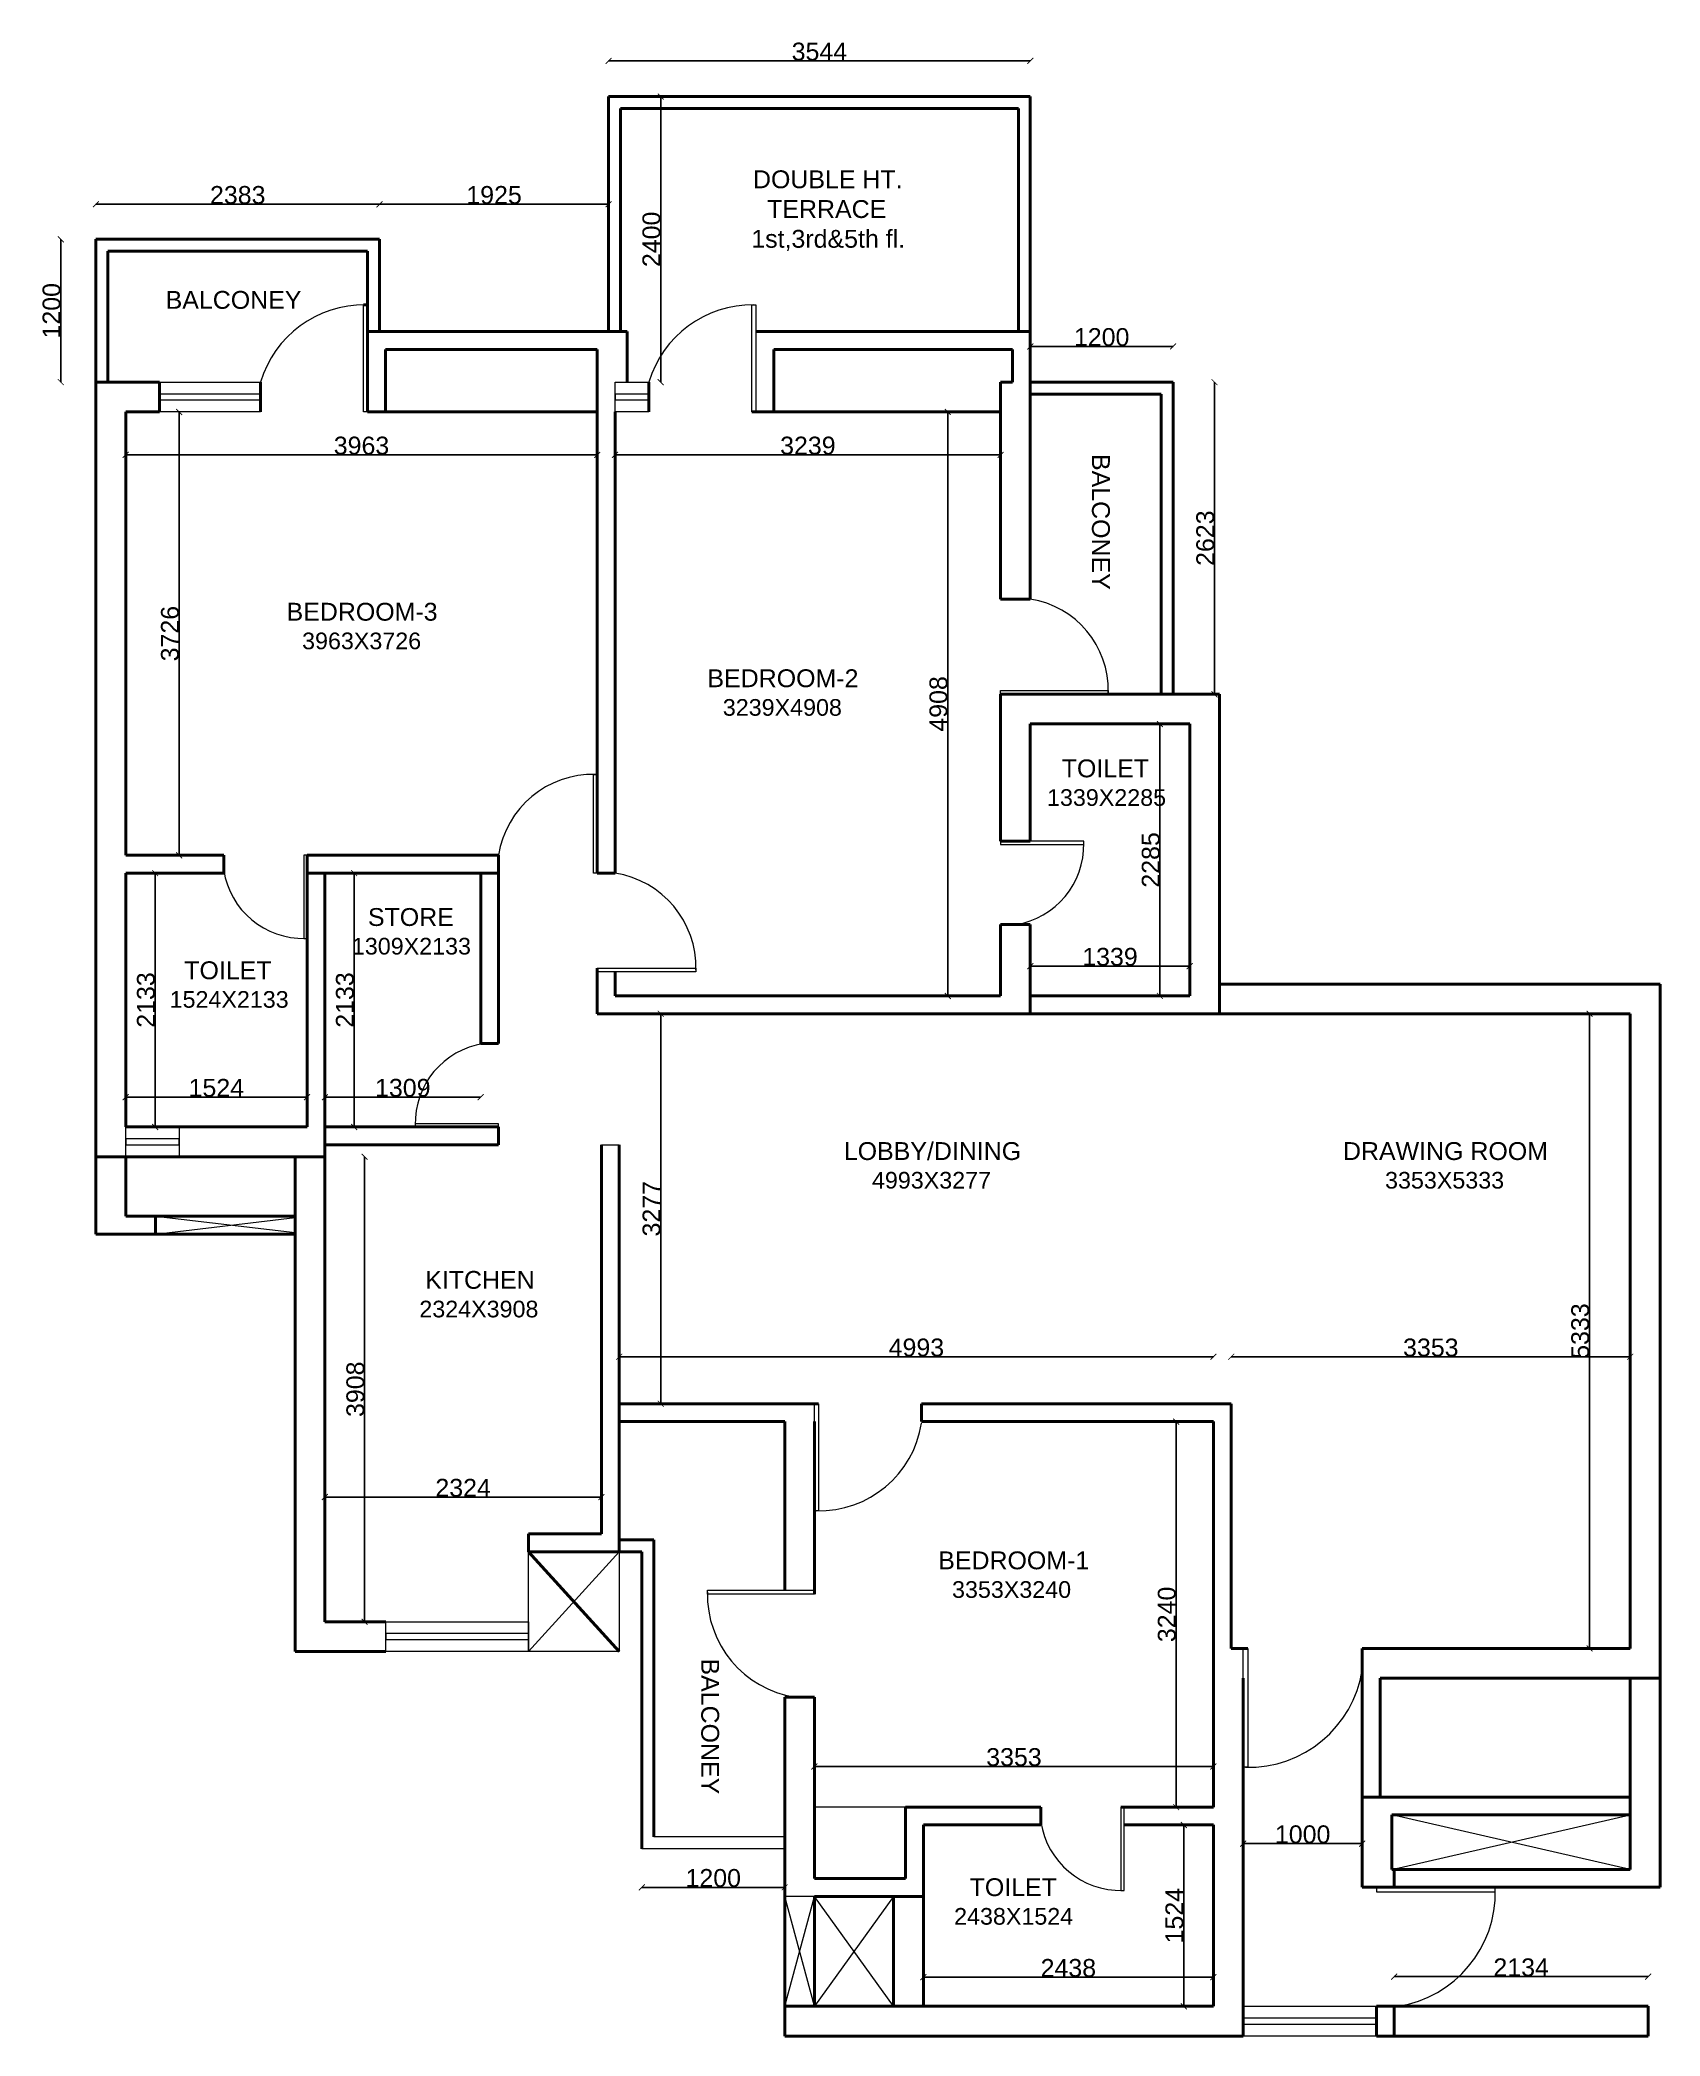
# Model space of a CAD drawing. Header units: millimetres. Extents: x 29716 to 43330, y 30016 to 46791.
import ezdxf

# ---------------------------------------------------------------- set-up
doc = ezdxf.new("R2010")
doc.units = ezdxf.units.MM
for name, color, linetype, lineweight in [('cxross', 7, 'Continuous', 15), ('dimension', 7, 'Continuous', 20), ('door', 4, 'Continuous', 20), ('text', 7, 'Continuous', 20), ('wall', 7, 'Continuous', 40), ('window', 5, 'Continuous', 20)]:
    doc.layers.add(name, color=color, linetype=linetype, lineweight=lineweight)
doc.styles.get("Standard").update_dxf_attribs({"font": 'arial.ttf'})
doc.dimstyles.new('Arch-Millimetre', dxfattribs={"dimtxt": 150, "dimasz": 50, "dimexe": 1.25, "dimexo": 0.625, "dimtad": 1, "dimdec": 0, "dimtxsty": 'Standard', "dimblk": 'ARCHTICK', "dimcen": 2.5, "dimse1": 1, "dimse2": 1, "dimclrd": 256, "dimadec": 0, "dimazin": 0, "dimtfac": 1, "dimtdec": 0, "dimtmove": 0, "dimatfit": 3, "dimfxl": 1, "dimarcsym": 0})

# ---------------------------------------------------------------- blocks, each defined once
blk = doc.blocks.new('_ArchTick')
at = {"color": 0, "linetype": 'ByBlock', "const_width": 0.15}
blk.add_lwpolyline([(-0.5, -0.5), (0.5, 0.5)], dxfattribs=at)
blk = doc.blocks.new('*D7')
at = {"layer": 'Defpoints', "color": 0, "transparency": 16777216}
for p in [(29891, 45115), (30186, 45115), (30186, 43915)]:
    blk.add_point(p, dxfattribs=at)
at = {"layer": 'dimension', "lineweight": -2, "transparency": 16777216}
blk.add_line((29891, 43915), (29891, 45115), dxfattribs=at)
at = {"layer": 'dimension', "lineweight": -2, "transparency": 16777216, "xscale": 50, "yscale": 50, "zscale": 50}
for p, rotation in [((29891, 45115), 90), ((29891, 43915), 270)]:
    blk.add_blockref('_ArchTick', p, dxfattribs=dict(at, rotation=rotation))
at = {"layer": 'dimension', "color": 0, "transparency": 16777216, "insert": (29814, 44515), "char_height": 150, "attachment_point": 5, "rotation": 90}
blk.add_mtext('1200', dxfattribs=at)
blk = doc.blocks.new('*D8')
at = {"layer": 'Defpoints', "color": 0, "transparency": 16777216}
for p in [(32569, 45410), (30186, 45115), (32569, 45115)]:
    blk.add_point(p, dxfattribs=at)
at = {"layer": 'dimension', "lineweight": -2, "transparency": 16777216}
blk.add_line((30186, 45410), (32569, 45410), dxfattribs=at)
at = {"layer": 'dimension', "lineweight": -2, "transparency": 16777216, "xscale": 50, "yscale": 50, "zscale": 50, "rotation": 180}
blk.add_blockref('_ArchTick', (30186, 45410), dxfattribs=at)
at = {"layer": 'dimension', "lineweight": -2, "transparency": 16777216, "xscale": 50, "yscale": 50, "zscale": 50}
blk.add_blockref('_ArchTick', (32569, 45410), dxfattribs=at)
at = {"layer": 'dimension', "color": 0, "transparency": 16777216, "insert": (31378, 45487), "char_height": 150, "attachment_point": 5}
blk.add_mtext('2383', dxfattribs=at)
blk = doc.blocks.new('*D9')
at = {"layer": 'Defpoints', "color": 0, "transparency": 16777216}
for p in [(34494, 45410), (32569, 45115), (34494, 45115)]:
    blk.add_point(p, dxfattribs=at)
at = {"layer": 'dimension', "lineweight": -2, "transparency": 16777216}
blk.add_line((32569, 45410), (34494, 45410), dxfattribs=at)
at = {"layer": 'dimension', "lineweight": -2, "transparency": 16777216, "xscale": 50, "yscale": 50, "zscale": 50, "rotation": 180}
blk.add_blockref('_ArchTick', (32569, 45410), dxfattribs=at)
at = {"layer": 'dimension', "lineweight": -2, "transparency": 16777216, "xscale": 50, "yscale": 50, "zscale": 50}
blk.add_blockref('_ArchTick', (34494, 45410), dxfattribs=at)
at = {"layer": 'dimension', "color": 0, "transparency": 16777216, "insert": (33532, 45487), "char_height": 150, "attachment_point": 5}
blk.add_mtext('1925', dxfattribs=at)
blk = doc.blocks.new('*D10')
at = {"layer": 'Defpoints', "color": 0, "transparency": 16777216}
for p in [(34494, 46615), (34494, 46315), (38038, 46315)]:
    blk.add_point(p, dxfattribs=at)
at = {"layer": 'dimension', "lineweight": -2, "transparency": 16777216}
blk.add_line((38038, 46615), (34494, 46615), dxfattribs=at)
at = {"layer": 'dimension', "lineweight": -2, "transparency": 16777216, "xscale": 50, "yscale": 50, "zscale": 50, "rotation": 180}
blk.add_blockref('_ArchTick', (34494, 46615), dxfattribs=at)
at = {"layer": 'dimension', "lineweight": -2, "transparency": 16777216, "xscale": 50, "yscale": 50, "zscale": 50}
blk.add_blockref('_ArchTick', (38038, 46615), dxfattribs=at)
at = {"layer": 'dimension', "color": 0, "transparency": 16777216, "insert": (36266, 46692), "char_height": 150, "attachment_point": 5}
blk.add_mtext('3544', dxfattribs=at)
blk = doc.blocks.new('*D14')
at = {"layer": 'Defpoints', "color": 0, "transparency": 16777216}
for p in [(38038, 44215), (38038, 43915), (39238, 43915)]:
    blk.add_point(p, dxfattribs=at)
at = {"layer": 'dimension', "lineweight": -2, "transparency": 16777216}
blk.add_line((39238, 44215), (38038, 44215), dxfattribs=at)
at = {"layer": 'dimension', "lineweight": -2, "transparency": 16777216, "xscale": 50, "yscale": 50, "zscale": 50, "rotation": 180}
blk.add_blockref('_ArchTick', (38038, 44215), dxfattribs=at)
at = {"layer": 'dimension', "lineweight": -2, "transparency": 16777216, "xscale": 50, "yscale": 50, "zscale": 50}
blk.add_blockref('_ArchTick', (39238, 44215), dxfattribs=at)
at = {"layer": 'dimension', "color": 0, "transparency": 16777216, "insert": (38638, 44293), "char_height": 150, "attachment_point": 5}
blk.add_mtext('1200', dxfattribs=at)
blk = doc.blocks.new('*D17')
at = {"layer": 'Defpoints', "color": 0, "transparency": 16777216}
for p in [(30436, 43665), (34399, 43665), (34399, 43304)]:
    blk.add_point(p, dxfattribs=at)
at = {"layer": 'dimension', "lineweight": -2, "transparency": 16777216}
blk.add_line((30436, 43304), (34399, 43304), dxfattribs=at)
at = {"layer": 'dimension', "lineweight": -2, "transparency": 16777216, "xscale": 50, "yscale": 50, "zscale": 50, "rotation": 180}
blk.add_blockref('_ArchTick', (30436, 43304), dxfattribs=at)
at = {"layer": 'dimension', "lineweight": -2, "transparency": 16777216, "xscale": 50, "yscale": 50, "zscale": 50}
blk.add_blockref('_ArchTick', (34399, 43304), dxfattribs=at)
at = {"layer": 'dimension', "color": 0, "transparency": 16777216, "insert": (32418, 43381), "char_height": 150, "attachment_point": 5}
blk.add_mtext('3963', dxfattribs=at)
blk = doc.blocks.new('*D18')
at = {"layer": 'Defpoints', "color": 0, "transparency": 16777216}
for p in [(30436, 43665), (30436, 39939), (30886, 39939)]:
    blk.add_point(p, dxfattribs=at)
at = {"layer": 'dimension', "lineweight": -2, "transparency": 16777216}
blk.add_line((30886, 43665), (30886, 39939), dxfattribs=at)
at = {"layer": 'dimension', "lineweight": -2, "transparency": 16777216, "xscale": 50, "yscale": 50, "zscale": 50}
for p, rotation in [((30886, 43665), 90), ((30886, 39939), 270)]:
    blk.add_blockref('_ArchTick', p, dxfattribs=dict(at, rotation=rotation))
at = {"layer": 'dimension', "color": 0, "transparency": 16777216, "insert": (30809, 41802), "char_height": 150, "attachment_point": 5, "rotation": 90}
blk.add_mtext('3726', dxfattribs=at)
blk = doc.blocks.new('*D19')
at = {"layer": 'Defpoints', "color": 0, "transparency": 16777216}
for p in [(37788, 43304), (34549, 43130), (37788, 43130)]:
    blk.add_point(p, dxfattribs=at)
at = {"layer": 'dimension', "lineweight": -2, "transparency": 16777216}
blk.add_line((34549, 43304), (37788, 43304), dxfattribs=at)
at = {"layer": 'dimension', "lineweight": -2, "transparency": 16777216, "xscale": 50, "yscale": 50, "zscale": 50, "rotation": 180}
blk.add_blockref('_ArchTick', (34549, 43304), dxfattribs=at)
at = {"layer": 'dimension', "lineweight": -2, "transparency": 16777216, "xscale": 50, "yscale": 50, "zscale": 50}
blk.add_blockref('_ArchTick', (37788, 43304), dxfattribs=at)
at = {"layer": 'dimension', "color": 0, "transparency": 16777216, "insert": (36169, 43381), "char_height": 150, "attachment_point": 5}
blk.add_mtext('3239', dxfattribs=at)
blk = doc.blocks.new('*D20')
at = {"layer": 'Defpoints', "color": 0, "transparency": 16777216}
for p in [(37788, 43665), (37345, 38757), (37788, 38757)]:
    blk.add_point(p, dxfattribs=at)
at = {"layer": 'dimension', "lineweight": -2, "transparency": 16777216}
blk.add_line((37345, 43665), (37345, 38757), dxfattribs=at)
at = {"layer": 'dimension', "lineweight": -2, "transparency": 16777216, "xscale": 50, "yscale": 50, "zscale": 50}
for p, rotation in [((37345, 43665), 90), ((37345, 38757), 270)]:
    blk.add_blockref('_ArchTick', p, dxfattribs=dict(at, rotation=rotation))
at = {"layer": 'dimension', "color": 0, "transparency": 16777216, "insert": (37267, 41211), "char_height": 150, "attachment_point": 5, "rotation": 90}
blk.add_mtext('4908', dxfattribs=at)
blk = doc.blocks.new('*D21')
at = {"layer": 'Defpoints', "color": 0, "transparency": 16777216}
for p in [(39238, 43915), (39586, 43915), (39238, 41292)]:
    blk.add_point(p, dxfattribs=at)
at = {"layer": 'dimension', "lineweight": -2, "transparency": 16777216}
blk.add_line((39586, 41292), (39586, 43915), dxfattribs=at)
at = {"layer": 'dimension', "lineweight": -2, "transparency": 16777216, "xscale": 50, "yscale": 50, "zscale": 50}
for p, rotation in [((39586, 43915), 90), ((39586, 41292), 270)]:
    blk.add_blockref('_ArchTick', p, dxfattribs=dict(at, rotation=rotation))
at = {"layer": 'dimension', "color": 0, "transparency": 16777216, "insert": (39509, 42604), "char_height": 150, "attachment_point": 5, "rotation": 90}
blk.add_mtext('2623', dxfattribs=at)
blk = doc.blocks.new('*D24')
at = {"layer": 'Defpoints', "color": 0, "transparency": 16777216}
for p in [(39377, 39007), (38038, 38757), (39377, 38757)]:
    blk.add_point(p, dxfattribs=at)
at = {"layer": 'dimension', "lineweight": -2, "transparency": 16777216}
blk.add_line((38038, 39007), (39377, 39007), dxfattribs=at)
at = {"layer": 'dimension', "lineweight": -2, "transparency": 16777216, "xscale": 50, "yscale": 50, "zscale": 50, "rotation": 180}
blk.add_blockref('_ArchTick', (38038, 39007), dxfattribs=at)
at = {"layer": 'dimension', "lineweight": -2, "transparency": 16777216, "xscale": 50, "yscale": 50, "zscale": 50}
blk.add_blockref('_ArchTick', (39377, 39007), dxfattribs=at)
at = {"layer": 'dimension', "color": 0, "transparency": 16777216, "insert": (38708, 39085), "char_height": 150, "attachment_point": 5}
blk.add_mtext('1339', dxfattribs=at)
blk = doc.blocks.new('*D25')
at = {"layer": 'Defpoints', "color": 0, "transparency": 16777216}
for p in [(39128, 41042), (39377, 41042), (39377, 38757)]:
    blk.add_point(p, dxfattribs=at)
at = {"layer": 'dimension', "lineweight": -2, "transparency": 16777216}
blk.add_line((39128, 38757), (39128, 41042), dxfattribs=at)
at = {"layer": 'dimension', "lineweight": -2, "transparency": 16777216, "xscale": 50, "yscale": 50, "zscale": 50}
for p, rotation in [((39128, 41042), 90), ((39128, 38757), 270)]:
    blk.add_blockref('_ArchTick', p, dxfattribs=dict(at, rotation=rotation))
at = {"layer": 'dimension', "color": 0, "transparency": 16777216, "insert": (39051, 39900), "char_height": 150, "attachment_point": 5, "rotation": 90}
blk.add_mtext('2285', dxfattribs=at)
blk = doc.blocks.new('*D26')
at = {"layer": 'Defpoints', "color": 0, "transparency": 16777216}
for p in [(31960, 37906), (30436, 37656), (31960, 37656)]:
    blk.add_point(p, dxfattribs=at)
at = {"layer": 'dimension', "lineweight": -2, "transparency": 16777216}
blk.add_line((30436, 37906), (31960, 37906), dxfattribs=at)
at = {"layer": 'dimension', "lineweight": -2, "transparency": 16777216, "xscale": 50, "yscale": 50, "zscale": 50, "rotation": 180}
blk.add_blockref('_ArchTick', (30436, 37906), dxfattribs=at)
at = {"layer": 'dimension', "lineweight": -2, "transparency": 16777216, "xscale": 50, "yscale": 50, "zscale": 50}
blk.add_blockref('_ArchTick', (31960, 37906), dxfattribs=at)
at = {"layer": 'dimension', "color": 0, "transparency": 16777216, "insert": (31198, 37984), "char_height": 150, "attachment_point": 5}
blk.add_mtext('1524', dxfattribs=at)
blk = doc.blocks.new('*D27')
at = {"layer": 'Defpoints', "color": 0, "transparency": 16777216}
for p in [(30436, 39789), (30684, 39789), (30436, 37656)]:
    blk.add_point(p, dxfattribs=at)
at = {"layer": 'dimension', "lineweight": -2, "transparency": 16777216}
blk.add_line((30684, 37656), (30684, 39789), dxfattribs=at)
at = {"layer": 'dimension', "lineweight": -2, "transparency": 16777216, "xscale": 50, "yscale": 50, "zscale": 50}
for p, rotation in [((30684, 39789), 90), ((30684, 37656), 270)]:
    blk.add_blockref('_ArchTick', p, dxfattribs=dict(at, rotation=rotation))
at = {"layer": 'dimension', "color": 0, "transparency": 16777216, "insert": (30607, 38723), "char_height": 150, "attachment_point": 5, "rotation": 90}
blk.add_mtext('2133', dxfattribs=at)
blk = doc.blocks.new('*D28')
at = {"layer": 'Defpoints', "color": 0, "transparency": 16777216}
for p in [(32110, 38356), (33419, 38356), (32110, 37906)]:
    blk.add_point(p, dxfattribs=at)
at = {"layer": 'dimension', "lineweight": -2, "transparency": 16777216}
blk.add_line((33419, 37906), (32110, 37906), dxfattribs=at)
at = {"layer": 'dimension', "lineweight": -2, "transparency": 16777216, "xscale": 50, "yscale": 50, "zscale": 50, "rotation": 180}
blk.add_blockref('_ArchTick', (32110, 37906), dxfattribs=at)
at = {"layer": 'dimension', "lineweight": -2, "transparency": 16777216, "xscale": 50, "yscale": 50, "zscale": 50}
blk.add_blockref('_ArchTick', (33419, 37906), dxfattribs=at)
at = {"layer": 'dimension', "color": 0, "transparency": 16777216, "insert": (32765, 37984), "char_height": 150, "attachment_point": 5}
blk.add_mtext('1309', dxfattribs=at)
blk = doc.blocks.new('*D29')
at = {"layer": 'Defpoints', "color": 0, "transparency": 16777216}
for p in [(32110, 39789), (32356, 39789), (32110, 37656)]:
    blk.add_point(p, dxfattribs=at)
at = {"layer": 'dimension', "lineweight": -2, "transparency": 16777216}
blk.add_line((32356, 37656), (32356, 39789), dxfattribs=at)
at = {"layer": 'dimension', "lineweight": -2, "transparency": 16777216, "xscale": 50, "yscale": 50, "zscale": 50}
for p, rotation in [((32356, 39789), 90), ((32356, 37656), 270)]:
    blk.add_blockref('_ArchTick', p, dxfattribs=dict(at, rotation=rotation))
at = {"layer": 'dimension', "color": 0, "transparency": 16777216, "insert": (32279, 38723), "char_height": 150, "attachment_point": 5, "rotation": 90}
blk.add_mtext('2133', dxfattribs=at)
blk = doc.blocks.new('*D32')
at = {"layer": 'Defpoints', "color": 0, "transparency": 16777216}
for p in [(34584, 38607), (34933, 38607), (34584, 35330)]:
    blk.add_point(p, dxfattribs=at)
at = {"layer": 'dimension', "lineweight": -2, "transparency": 16777216}
blk.add_line((34933, 35330), (34933, 38607), dxfattribs=at)
at = {"layer": 'dimension', "lineweight": -2, "transparency": 16777216, "xscale": 50, "yscale": 50, "zscale": 50}
for p, rotation in [((34933, 38607), 90), ((34933, 35330), 270)]:
    blk.add_blockref('_ArchTick', p, dxfattribs=dict(at, rotation=rotation))
at = {"layer": 'dimension', "color": 0, "transparency": 16777216, "insert": (34856, 36969), "char_height": 150, "attachment_point": 5, "rotation": 90}
blk.add_mtext('3277', dxfattribs=at)
blk = doc.blocks.new('*D38')
at = {"layer": 'Defpoints', "color": 0, "transparency": 16777216}
for p in [(34584, 35725), (34584, 35180), (39577, 35180)]:
    blk.add_point(p, dxfattribs=at)
at = {"layer": 'dimension', "lineweight": -2, "transparency": 16777216}
blk.add_line((39577, 35725), (34584, 35725), dxfattribs=at)
at = {"layer": 'dimension', "lineweight": -2, "transparency": 16777216, "xscale": 50, "yscale": 50, "zscale": 50, "rotation": 180}
blk.add_blockref('_ArchTick', (34584, 35725), dxfattribs=at)
at = {"layer": 'dimension', "lineweight": -2, "transparency": 16777216, "xscale": 50, "yscale": 50, "zscale": 50}
blk.add_blockref('_ArchTick', (39577, 35725), dxfattribs=at)
at = {"layer": 'dimension', "color": 0, "transparency": 16777216, "insert": (37081, 35802), "char_height": 150, "attachment_point": 5}
blk.add_mtext('4993', dxfattribs=at)
blk = doc.blocks.new('*D39')
at = {"layer": 'Defpoints', "color": 0, "transparency": 16777216}
for p in [(43080, 35725), (39727, 35330), (43080, 35330)]:
    blk.add_point(p, dxfattribs=at)
at = {"layer": 'dimension', "lineweight": -2, "transparency": 16777216}
blk.add_line((39727, 35725), (43080, 35725), dxfattribs=at)
at = {"layer": 'dimension', "lineweight": -2, "transparency": 16777216, "xscale": 50, "yscale": 50, "zscale": 50, "rotation": 180}
blk.add_blockref('_ArchTick', (39727, 35725), dxfattribs=at)
at = {"layer": 'dimension', "lineweight": -2, "transparency": 16777216, "xscale": 50, "yscale": 50, "zscale": 50}
blk.add_blockref('_ArchTick', (43080, 35725), dxfattribs=at)
at = {"layer": 'dimension', "color": 0, "transparency": 16777216, "insert": (41404, 35802), "char_height": 150, "attachment_point": 5}
blk.add_mtext('3353', dxfattribs=at)
blk = doc.blocks.new('*D40')
at = {"layer": 'Defpoints', "color": 0, "transparency": 16777216}
for p in [(42738, 38607), (43080, 38607), (43080, 33274)]:
    blk.add_point(p, dxfattribs=at)
at = {"layer": 'dimension', "lineweight": -2, "transparency": 16777216}
blk.add_line((42738, 33274), (42738, 38607), dxfattribs=at)
at = {"layer": 'dimension', "lineweight": -2, "transparency": 16777216, "xscale": 50, "yscale": 50, "zscale": 50}
for p, rotation in [((42738, 38607), 90), ((42738, 33274), 270)]:
    blk.add_blockref('_ArchTick', p, dxfattribs=dict(at, rotation=rotation))
at = {"layer": 'dimension', "color": 0, "transparency": 16777216, "insert": (42660, 35941), "char_height": 150, "attachment_point": 5, "rotation": 90}
blk.add_mtext('5333', dxfattribs=at)
blk = doc.blocks.new('*D41')
at = {"layer": 'Defpoints', "color": 0, "transparency": 16777216}
for p in [(39577, 35180), (39264, 31940), (39577, 31940)]:
    blk.add_point(p, dxfattribs=at)
at = {"layer": 'dimension', "lineweight": -2, "transparency": 16777216}
blk.add_line((39264, 35180), (39264, 31940), dxfattribs=at)
at = {"layer": 'dimension', "lineweight": -2, "transparency": 16777216, "xscale": 50, "yscale": 50, "zscale": 50}
for p, rotation in [((39264, 35180), 90), ((39264, 31940), 270)]:
    blk.add_blockref('_ArchTick', p, dxfattribs=dict(at, rotation=rotation))
at = {"layer": 'dimension', "color": 0, "transparency": 16777216, "insert": (39186, 33560), "char_height": 150, "attachment_point": 5, "rotation": 90}
blk.add_mtext('3240', dxfattribs=at)
blk = doc.blocks.new('*D42')
at = {"layer": 'Defpoints', "color": 0, "transparency": 16777216}
for p in [(39577, 32282), (36224, 31940), (39577, 31940)]:
    blk.add_point(p, dxfattribs=at)
at = {"layer": 'dimension', "lineweight": -2, "transparency": 16777216}
blk.add_line((36224, 32282), (39577, 32282), dxfattribs=at)
at = {"layer": 'dimension', "lineweight": -2, "transparency": 16777216, "xscale": 50, "yscale": 50, "zscale": 50, "rotation": 180}
blk.add_blockref('_ArchTick', (36224, 32282), dxfattribs=at)
at = {"layer": 'dimension', "lineweight": -2, "transparency": 16777216, "xscale": 50, "yscale": 50, "zscale": 50}
blk.add_blockref('_ArchTick', (39577, 32282), dxfattribs=at)
at = {"layer": 'dimension', "color": 0, "transparency": 16777216, "insert": (37901, 32360), "char_height": 150, "attachment_point": 5}
blk.add_mtext('3353', dxfattribs=at)
blk = doc.blocks.new('*D44')
at = {"layer": 'Defpoints', "color": 0, "transparency": 16777216}
for p in [(34774, 31590), (35974, 31590), (34774, 31266)]:
    blk.add_point(p, dxfattribs=at)
at = {"layer": 'dimension', "lineweight": -2, "transparency": 16777216}
blk.add_line((35974, 31266), (34774, 31266), dxfattribs=at)
at = {"layer": 'dimension', "lineweight": -2, "transparency": 16777216, "xscale": 50, "yscale": 50, "zscale": 50, "rotation": 180}
blk.add_blockref('_ArchTick', (34774, 31266), dxfattribs=at)
at = {"layer": 'dimension', "lineweight": -2, "transparency": 16777216, "xscale": 50, "yscale": 50, "zscale": 50}
blk.add_blockref('_ArchTick', (35974, 31266), dxfattribs=at)
at = {"layer": 'dimension', "color": 0, "transparency": 16777216, "insert": (35374, 31344), "char_height": 150, "attachment_point": 5}
blk.add_mtext('1200', dxfattribs=at)
blk = doc.blocks.new('*D45')
at = {"layer": 'Defpoints', "color": 0, "transparency": 16777216}
for p in [(39328, 31790), (39577, 31790), (39577, 30266)]:
    blk.add_point(p, dxfattribs=at)
at = {"layer": 'dimension', "lineweight": -2, "transparency": 16777216}
blk.add_line((39328, 30266), (39328, 31790), dxfattribs=at)
at = {"layer": 'dimension', "lineweight": -2, "transparency": 16777216, "xscale": 50, "yscale": 50, "zscale": 50}
for p, rotation in [((39328, 31790), 90), ((39328, 30266), 270)]:
    blk.add_blockref('_ArchTick', p, dxfattribs=dict(at, rotation=rotation))
at = {"layer": 'dimension', "color": 0, "transparency": 16777216, "insert": (39250, 31028), "char_height": 150, "attachment_point": 5, "rotation": 90}
blk.add_mtext('1524', dxfattribs=at)
blk = doc.blocks.new('*D46')
at = {"layer": 'Defpoints', "color": 0, "transparency": 16777216}
for p in [(37139, 30511), (37139, 30266), (39577, 30266)]:
    blk.add_point(p, dxfattribs=at)
at = {"layer": 'dimension', "lineweight": -2, "transparency": 16777216}
blk.add_line((39577, 30511), (37139, 30511), dxfattribs=at)
at = {"layer": 'dimension', "lineweight": -2, "transparency": 16777216, "xscale": 50, "yscale": 50, "zscale": 50}
for p, rotation in [((37139, 30511), 179.9999999999997), ((39577, 30511), 359.9999999999997)]:
    blk.add_blockref('_ArchTick', p, dxfattribs=dict(at, rotation=rotation))
at = {"layer": 'dimension', "color": 0, "transparency": 16777216, "insert": (38358, 30588), "char_height": 150, "attachment_point": 5}
blk.add_mtext('2438', dxfattribs=at)
blk = doc.blocks.new('*D47')
at = {"layer": 'Defpoints', "color": 0, "transparency": 16777216}
for p in [(39827, 31634), (39827, 31266), (40827, 31266)]:
    blk.add_point(p, dxfattribs=at)
at = {"layer": 'dimension', "lineweight": -2, "transparency": 16777216}
blk.add_line((40827, 31634), (39827, 31634), dxfattribs=at)
at = {"layer": 'dimension', "lineweight": -2, "transparency": 16777216, "xscale": 50, "yscale": 50, "zscale": 50, "rotation": 180}
blk.add_blockref('_ArchTick', (39827, 31634), dxfattribs=at)
at = {"layer": 'dimension', "lineweight": -2, "transparency": 16777216, "xscale": 50, "yscale": 50, "zscale": 50}
blk.add_blockref('_ArchTick', (40827, 31634), dxfattribs=at)
at = {"layer": 'dimension', "color": 0, "transparency": 16777216, "insert": (40327, 31711), "char_height": 150, "attachment_point": 5}
blk.add_mtext('1000', dxfattribs=at)
blk = doc.blocks.new('*D48')
at = {"layer": 'Defpoints', "color": 0, "transparency": 16777216}
for p in [(41096, 30516), (41096, 30266), (43230, 30266)]:
    blk.add_point(p, dxfattribs=at)
at = {"layer": 'dimension', "lineweight": -2, "transparency": 16777216}
blk.add_line((43230, 30516), (41096, 30516), dxfattribs=at)
at = {"layer": 'dimension', "lineweight": -2, "transparency": 16777216, "xscale": 50, "yscale": 50, "zscale": 50, "rotation": 180}
blk.add_blockref('_ArchTick', (41096, 30516), dxfattribs=at)
at = {"layer": 'dimension', "lineweight": -2, "transparency": 16777216, "xscale": 50, "yscale": 50, "zscale": 50}
blk.add_blockref('_ArchTick', (43230, 30516), dxfattribs=at)
at = {"layer": 'dimension', "color": 0, "transparency": 16777216, "insert": (42163, 30593), "char_height": 150, "attachment_point": 5}
blk.add_mtext('2134', dxfattribs=at)
blk = doc.blocks.new('*D49')
at = {"layer": 'Defpoints', "color": 0, "transparency": 16777216}
for p in [(34649, 46315), (34933, 46315), (34649, 43915)]:
    blk.add_point(p, dxfattribs=at)
at = {"layer": 'dimension', "lineweight": -2, "transparency": 16777216}
blk.add_line((34933, 43915), (34933, 46315), dxfattribs=at)
at = {"layer": 'dimension', "lineweight": -2, "transparency": 16777216, "xscale": 50, "yscale": 50, "zscale": 50}
for p, rotation in [((34933, 46315), 90), ((34933, 43915), 270)]:
    blk.add_blockref('_ArchTick', p, dxfattribs=dict(at, rotation=rotation))
at = {"layer": 'dimension', "color": 0, "transparency": 16777216, "insert": (34855, 45115), "char_height": 150, "attachment_point": 5, "rotation": 90}
blk.add_mtext('2400', dxfattribs=at)
blk = doc.blocks.new('*D51')
at = {"layer": 'Defpoints', "color": 0, "transparency": 16777216}
for p in [(32110, 37406), (32444, 37406), (32110, 33498)]:
    blk.add_point(p, dxfattribs=at)
at = {"layer": 'dimension', "lineweight": -2, "transparency": 16777216}
blk.add_line((32444, 33498), (32444, 37406), dxfattribs=at)
at = {"layer": 'dimension', "lineweight": -2, "transparency": 16777216, "xscale": 50, "yscale": 50, "zscale": 50}
for p, rotation in [((32444, 37406), 90), ((32444, 33498), 270)]:
    blk.add_blockref('_ArchTick', p, dxfattribs=dict(at, rotation=rotation))
at = {"layer": 'dimension', "color": 0, "transparency": 16777216, "insert": (32367, 35452), "char_height": 150, "attachment_point": 5, "rotation": 90}
blk.add_mtext('3908', dxfattribs=at)
blk = doc.blocks.new('*D53')
at = {"layer": 'Defpoints', "color": 0, "transparency": 16777216}
for p in [(32110, 34546), (32110, 34236), (34434, 34236)]:
    blk.add_point(p, dxfattribs=at)
at = {"layer": 'dimension', "lineweight": -2, "transparency": 16777216}
blk.add_line((34434, 34546), (32110, 34546), dxfattribs=at)
at = {"layer": 'dimension', "lineweight": -2, "transparency": 16777216, "xscale": 50, "yscale": 50, "zscale": 50, "rotation": 180}
blk.add_blockref('_ArchTick', (32110, 34546), dxfattribs=at)
at = {"layer": 'dimension', "lineweight": -2, "transparency": 16777216, "xscale": 50, "yscale": 50, "zscale": 50}
blk.add_blockref('_ArchTick', (34434, 34546), dxfattribs=at)
at = {"layer": 'dimension', "color": 0, "transparency": 16777216, "insert": (33272, 34623), "char_height": 150, "attachment_point": 5}
blk.add_mtext('2324', dxfattribs=at)

msp = doc.modelspace()

# ---------------------------------------------------------------- linework, layer by layer
at = {"layer": 'cxross'}
for p, q in [((30686.5, 36906.4), (31860.5, 36768.1)), ((30686.5, 36756.4), (31860.5, 36894.6)), ((33822.5, 33248.4), (34584.5, 34086.4)), ((33822.5, 33248.4), (33822.5, 34086.4)), ((33822.5, 34086.4), (34584.5, 34086.4)), ((34584.5, 34086.4), (34584.5, 33248.4)), ((34584.5, 33248.4), (33822.5, 33248.4)), ((36989.5, 31940.4), (36224.5, 31940.4)), ((43080.5, 31416.4), (41077.5, 31874.4)), ((41077.5, 31416.4), (43080.5, 31874.4)), ((35974.5, 31590.4), (34774.5, 31590.4)), ((35974.5, 31690.4), (34874.5, 31690.4)), ((36224.5, 31190.4), (35974.5, 31190.4)), ((36224.5, 30266.4), (35974.5, 31190.4)), ((35974.5, 30266.4), (36224.5, 31190.4)), ((36889.5, 30266.4), (36224.5, 31190.4)), ((36889.5, 31190.4), (36224.5, 30266.4))]:
    msp.add_line(p, q, dxfattribs=at)
at = {"layer": 'dimension'}
msp.add_line((34434.5, 37506.4), (34584.5, 37506.4), dxfattribs=at)
at = {"layer": 'door'}
for points in [[(32469.5, 43665.4), (32434.5, 43665.4), (32434.5, 44565.4), (32469.5, 44565.4)], [(35732.5, 43665.4), (35697.5, 43665.4), (35697.5, 44565.4), (35732.5, 44565.4)], [(37787.6, 41292.4), (37787.6, 41323.5), (38693.3, 41323.5), (38693.3, 41292.4)], [(34399.5, 39789.4), (34367.2, 39789.4), (34367.2, 40618.7), (34399.5, 40618.7)], [(31960.5, 39939.4), (31933.3, 39939.4), (31933.3, 39239.9), (31960.5, 39239.9)], [(37788.5, 40057.4), (37788.5, 40030.2), (38487.9, 40030.2), (38487.9, 40057.4)], [(34399.5, 38959.4), (34399.5, 38991.6), (35228.8, 38991.6), (35228.8, 38959.4)], [(33569.5, 37656.4), (33569.5, 37683.6), (32870, 37683.6), (32870, 37656.4)], [(36224.5, 35330.4), (36259.5, 35330.4), (36259.5, 34431.1), (36224.5, 34431.1)], [(36224.5, 33764.9), (36224.5, 33729.9), (35325.2, 33729.9), (35325.2, 33764.9)], [(39827.5, 33274.4), (39866.3, 33274.4), (39866.3, 32275.2), (39827.5, 32275.2)], [(38827.1, 31940.4), (38799.9, 31940.4), (38799.9, 31240.9), (38827.1, 31240.9)], [(40946.5, 31266.4), (40946.5, 31227.5), (41945.7, 31227.5), (41945.7, 31266.4)]]:
    msp.add_lwpolyline(points, close=True, dxfattribs=at)
for centre, radius, start, end in [((32443.2, 43653.2), 912.2, 89.45043, 163.29613), ((35706.2, 43653.2), 912.2, 89.45043, 163.29613), ((37919.3, 41327.4), 774.2, 358.55703, 81.14719), ((34363.1, 39815.8), 803.2, 88.55703, 171.14719), ((37810.7, 40026.7), 677.4, 278.85281, 1.44297), ((31929.8, 39917.1), 677.4, 188.85281, 271.44297), ((34425.9, 38995.7), 803.2, 358.55703, 81.14719), ((33547.2, 37687), 677.4, 98.85281, 181.44297), ((36263.9, 35301.8), 871, 268.55703, 351.14719), ((36195.9, 33725.5), 871, 178.55703, 261.14719), ((39871.3, 33242.6), 967.7, 268.55703, 351.14719), ((38796.5, 31918.1), 677.4, 188.85281, 271.44297), ((40978.3, 31222.6), 967.7, 278.85281, 1.44297)]:
    msp.add_arc(centre, radius, start, end, dxfattribs=at)
at = {"layer": 'wall'}
for p, q in [((34494.5, 46315.4), (34494.5, 44340.4)), ((34494.5, 46315.4), (38038.5, 46315.4)), ((38038.5, 46315.4), (38038.5, 44340.4)), ((34594.5, 46215.4), (37938.5, 46215.4)), ((34594.5, 46215.4), (34594.5, 44340.4)), ((37938.5, 46215.4), (37938.5, 44340.4)), ((30186.5, 45115.4), (32569.5, 45115.4)), ((30186.5, 45115.4), (30186.5, 36756.4)), ((30286.5, 45015.4), (30286.5, 43915.4)), ((30286.5, 45015.4), (32469.5, 45015.4)), ((32469.5, 45015.4), (32469.5, 43665.4)), ((32569.5, 45115.4), (32569.5, 44340.4)), ((32434.5, 44565.4), (32469.5, 44565.4)), ((32469.5, 44340.4), (34649.5, 44340.4)), ((34649.5, 44340.4), (34649.5, 43915.4)), ((35732.5, 44340.4), (38038.5, 44340.4)), ((38038.5, 44340.4), (38038.5, 43915.4)), ((32619.5, 44190.4), (32619.5, 43665.4)), ((32619.5, 44190.4), (34399.5, 44190.4)), ((34399.5, 44190.4), (34399.5, 39789.4)), ((35882.5, 44190.4), (37888.5, 44190.4)), ((35882.5, 44190.4), (35882.5, 43665.4)), ((37888.5, 44190.4), (37888.5, 43915.4)), ((30186.5, 43915.4), (30719.5, 43915.4)), ((30719.5, 43915.4), (30719.5, 43665.4)), ((31569.5, 43915.4), (31569.5, 43665.4)), ((34832.5, 43665.4), (34832.5, 43915.4)), ((37788.5, 43915.4), (37788.5, 42092.4)), ((37788.5, 43915.4), (37888.5, 43915.4)), ((38038.5, 43915.4), (38038.5, 42092.4)), ((38038.5, 43915.4), (39238.5, 43915.4)), ((38038.5, 43915.4), (39238.5, 43915.4)), ((38038.5, 43815.4), (39138.5, 43815.4)), ((39138.5, 43815.4), (39138.5, 41292.4)), ((39238.5, 43915.4), (39238.5, 41292.4)), ((30436.5, 43665.4), (30719.5, 43665.4)), ((30436.5, 43665.4), (30436.5, 39939.4)), ((32469.5, 43665.4), (34399.5, 43665.4)), ((34549.5, 43665.4), (34549.5, 39789.4)), ((35697.5, 43665.4), (37788.5, 43665.4)), ((37788.5, 42092.4), (38038.5, 42092.4)), ((37788.5, 41292.4), (39627.5, 41292.4)), ((37788.5, 41292.4), (37788.5, 40057.4)), ((39627.5, 41292.4), (39627.5, 38607.4)), ((38038.5, 41042.4), (39377.5, 41042.4)), ((38038.5, 41042.4), (38038.5, 40057.4)), ((39377.5, 41042.4), (39377.5, 38757.4)), ((30436.5, 39939.4), (31260.5, 39939.4)), ((31260.5, 39939.4), (31260.5, 39789.4)), ((31960.5, 39939.4), (31960.5, 37656.4)), ((31960.5, 39939.4), (33569.5, 39939.4)), ((33569.5, 39939.4), (33569.5, 38356.4)), ((37788.5, 40057.4), (38038.5, 40057.4)), ((30436.5, 39789.4), (31260.5, 39789.4)), ((30436.5, 39789.4), (30436.5, 37656.4)), ((31960.5, 39789.4), (33569.5, 39789.4)), ((32110.5, 39789.4), (32110.5, 33498.4)), ((33419.5, 39789.4), (33419.5, 38356.4)), ((34399.5, 39789.4), (34549.5, 39789.4)), ((37788.5, 39357.4), (38038.5, 39357.4)), ((37788.5, 39357.4), (37788.5, 38757.4)), ((38038.5, 39357.4), (38038.5, 38607.4)), ((39377.5, 39357.4), (39377.5, 38757.4)), ((34399.5, 38991.6), (34399.5, 38607.4)), ((34549.5, 38959.4), (34549.5, 38757.4)), ((34549.5, 38757.4), (37788.5, 38757.4)), ((38038.5, 38757.4), (39377.5, 38757.4)), ((39627.5, 38857.4), (43330.5, 38857.4)), ((43330.5, 38857.4), (43330.5, 33024.4)), ((34399.5, 38607.4), (38038.5, 38607.4)), ((38038.5, 38607.4), (43080.5, 38607.4)), ((43080.5, 38607.4), (43080.5, 33274.4)), ((33419.5, 38356.4), (33569.5, 38356.4)), ((30436.5, 37656.4), (31960.5, 37656.4)), ((32110.5, 37656.4), (33569.5, 37656.4)), ((33569.5, 37656.4), (33569.5, 37506.4)), ((32110.5, 37506.4), (33569.5, 37506.4)), ((34434.5, 37506.4), (34434.5, 34236.4)), ((34584.5, 37506.4), (34584.5, 34086.4)), ((30186.5, 37406.4), (32110.5, 37406.4)), ((30436.5, 37406.4), (30436.5, 36906.4)), ((31860.5, 37406.4), (31860.5, 33248.4)), ((30436.5, 36906.4), (31860.5, 36906.4)), ((30686.5, 36906.4), (30686.5, 36756.4)), ((30186.5, 36756.4), (31860.5, 36756.4)), ((34584.5, 35330.4), (36259.5, 35330.4)), ((37124.5, 35330.4), (37124.5, 35180.4)), ((37124.5, 35330.4), (39727.5, 35330.4)), ((39727.5, 35330.4), (39727.5, 33274.4)), ((34584.5, 35180.4), (35974.5, 35180.4)), ((35974.5, 35180.4), (35974.5, 33764.9)), ((36224.5, 35180.4), (36224.5, 33729.9)), ((37124.5, 35180.4), (39577.5, 35180.4)), ((39577.5, 35180.4), (39577.5, 31940.4)), ((34434.5, 34236.4), (33822.5, 34236.4)), ((33822.5, 34086.4), (33822.5, 34236.4)), ((34584.5, 33248.4), (33822.5, 34086.4)), ((33822.5, 34086.4), (34584.5, 34086.4)), ((34584.5, 34186.4), (34874.5, 34186.4)), ((34584.5, 34086.4), (34774.5, 34086.4)), ((34774.5, 34086.4), (34774.5, 31590.4)), ((34874.5, 34186.4), (34874.5, 31690.4)), ((32110.5, 33498.4), (32622.5, 33498.4)), ((31860.5, 33248.4), (32622.5, 33248.4)), ((39727.5, 33274.4), (39866.3, 33274.4)), ((40827.5, 33274.4), (40827.5, 31266.4)), ((40827.5, 33274.4), (43080.5, 33274.4)), ((39827.5, 33024.4), (39827.5, 30016.4)), ((40814.1, 33024.4), (40827.5, 33024.4)), ((40977.5, 33024.4), (40977.5, 32024.4)), ((40977.5, 33024.4), (43330.5, 33024.4)), ((43080.5, 33024.4), (43080.5, 31416.4)), ((43330.5, 33024.4), (43330.5, 31266.4)), ((36224.5, 32864.9), (35974.5, 32864.9)), ((35974.5, 32864.9), (35974.5, 30016.4)), ((36224.5, 32864.9), (36224.5, 31340.4)), ((36989.5, 31940.4), (38127.1, 31940.4)), ((36989.5, 31940.4), (36989.5, 31340.4)), ((38127.1, 31790.4), (38127.1, 31940.4)), ((38799.9, 31940.4), (39577.5, 31940.4)), ((40827.5, 32024.4), (43080.5, 32024.4)), ((41077.5, 31874.4), (41077.5, 31416.4)), ((41077.5, 31874.4), (43080.5, 31874.4)), ((37139.5, 31790.4), (37139.5, 30266.4)), ((37139.5, 31790.4), (38127.1, 31790.4)), ((38827.1, 31790.4), (39577.5, 31790.4)), ((39577.5, 31790.4), (39577.5, 30266.4)), ((41077.5, 31416.4), (43080.5, 31416.4)), ((41096.5, 31416.4), (41096.5, 31266.4)), ((36224.5, 31340.4), (36989.5, 31340.4)), ((40827.5, 31266.4), (43330.5, 31266.4)), ((36224.5, 31190.4), (37139.5, 31190.4)), ((36224.5, 31190.4), (36224.5, 30266.4)), ((36889.5, 31190.4), (36889.5, 30266.4)), ((35974.5, 30266.4), (39577.5, 30266.4)), ((40946.5, 30266.4), (43230.5, 30266.4)), ((40946.5, 30266.4), (40946.5, 30016.4)), ((41096.5, 30266.4), (41096.5, 30016.4)), ((43230.5, 30266.4), (43230.5, 30016.4)), ((35974.5, 30016.4), (39827.5, 30016.4)), ((40946.5, 30016.4), (43230.5, 30016.4))]:
    msp.add_line(p, q, dxfattribs=at)
at = {"layer": 'window'}
for points in [[(30719.5, 43915.4), (31569.5, 43915.4), (31569.5, 43665.4), (30719.5, 43665.4)], [(30719.5, 43765.4), (31569.5, 43765.4), (31569.5, 43815.4), (30719.5, 43815.4)], [(34549.5, 43915.4), (34832.5, 43915.4), (34832.5, 43665.4), (34549.5, 43665.4)], [(34549.5, 43765.4), (34832.5, 43765.4), (34832.5, 43815.4), (34549.5, 43815.4)], [(30436.5, 37656.4), (30886.5, 37656.4), (30886.5, 37406.4), (30436.5, 37406.4)], [(30436.5, 37506.4), (30886.5, 37506.4), (30886.5, 37556.4), (30436.5, 37556.4)], [(32622.5, 33498.4), (33822.5, 33498.4), (33822.5, 33248.4), (32622.5, 33248.4)], [(32622.5, 33348.4), (33822.5, 33348.4), (33822.5, 33398.4), (32622.5, 33398.4)], [(39827.5, 30266.4), (40946.5, 30266.4), (40946.5, 30016.4), (39827.5, 30016.4)], [(39827.5, 30116.4), (40946.5, 30116.4), (40946.5, 30166.4), (39827.5, 30166.4)]]:
    msp.add_lwpolyline(points, close=True, dxfattribs=at)

# ---------------------------------------------------------------- texts
at = {"layer": 'text', "char_height": 150, "attachment_point": 1}
for s, width, insert in [('\\pi59.19983;DOUBLE HT.\\P\\pi178.1971;TERRACE\\P\\pi44.82398;1st,3rd&5th fl.', 1341.524, (35648.7, 45694.7)), ('\\pi-502.61913;BALCONEY', 119.046, (31274.9, 44681.4)), ('\\pi223.95863;BEDROOM-3\\P\\pi354.34238;{\\H0.93333x;3963X3726}', 1692.119, (31564.4, 42060.7)), ('\\pi224.72603;BEDROOM-2\\P\\pi354.15139;{\\H0.93333x;3239X4908}', 1692.119, (35100.4, 41501.8)), ('\\pi483.84949;TOILET\\P\\pi360.31098;{\\H0.93333x;1339X2285}', 1692.119, (37818.4, 40744.4)), ('\\pi495.46273;STORE\\P\\pi360.83622;{\\H0.93333x;1309X2133}', 1692.119, (31976.6, 39495.3)), ('\\pi483.84949;TOILET\\P\\pi360.83622;{\\H0.93333x;1524X2133}', 1692.119, (30444.7, 39047.8)), ('\\pi115.03981;LOBBY/DINING\\P\\pi351.42971;{\\H0.93333x;4993X3277}', 1692.119, (36356.1, 37528.5)), ('\\pi0.6469;DRAWING ROOM\\P\\pi354.29463;{\\H0.93333x;3353X5333}', 1692.119, (40665.1, 37528.5)), ('\\pi402.45454;KITCHEN\\P\\pi352.90992;{\\H0.93333x;2324X3908}', 1692.119, (32551.3, 36446)), ('\\pi238.43681;BEDROOM-1\\P\\pi354.53338;{\\H0.93333x;3353X3240}', 1692.119, (37026.1, 34089.1)), ('\\pi483.84949;TOILET\\P\\pi353.33966;{\\H0.93333x;2438X1524}', 1692.119, (37044.6, 31342.6))]:
    msp.add_mtext_dynamic_manual_height_columns(s, width=width, gutter_width=12.5, heights=[0], dxfattribs=dict(at, insert=insert))
at = {"layer": 'text', "char_height": 150, "attachment_point": 1, "rotation": 270}
for insert in [(38706.6, 42808.8), (35423.2, 32687)]:
    msp.add_mtext_dynamic_manual_height_columns('\\pi-502.61913;BALCONEY', width=119.046, gutter_width=12.5, heights=[0], dxfattribs=dict(at, insert=insert))

# ---------------------------------------------------------------- dimensions: what is measured, and where the dimension line sits
at = {"layer": 'dimension'}
for p1, p2, distance, picture, middle in [((38038.5, 46315.4), (34494.5, 46315.4), -299.8, '*D10', (36266.5, 46692.5)), ((34649.5, 43915.4), (34649.5, 46315.4), -283.2, '*D49', (34855.4, 45115.4)), ((30186.5, 45115.4), (32569.5, 45115.4), 294.8, '*D8', (31378, 45487.5)), ((32569.5, 45115.4), (34494.5, 45115.4), 294.8, '*D9', (33532, 45487.4)), ((30186.5, 43915.4), (30186.5, 45115.4), 295.1, '*D7', (29814.1, 44515.4)), ((39238.5, 43915.4), (38038.5, 43915.4), -300, '*D14', (38638.5, 44292.6)), ((39238.5, 41292.4), (39238.5, 43915.4), -347.3, '*D21', (39508.6, 42603.9)), ((30436.5, 43665.4), (34399.5, 43665.4), -361.6, '*D17', (32418, 43381)), ((30436.5, 43665.4), (30436.5, 39939.4), 450, '*D18', (30809.2, 41802.4)), ((37788.5, 43665.4), (37788.5, 38757.4), -444, '*D20', (37267.3, 41211.4)), ((34549.5, 43129.5), (37788.5, 43129.5), 174.2, '*D19', (36169, 43381)), ((39377.5, 38757.4), (39377.5, 41042.4), 249.5, '*D25', (39050.8, 39899.9)), ((30436.5, 37656.4), (30436.5, 39789.4), -247.8, '*D27', (30607, 38722.9)), ((32110.5, 37656.4), (32110.5, 39789.4), -246, '*D29', (32279.2, 38722.9)), ((38038.5, 38757.4), (39377.5, 38757.4), 250, '*D24', (38708, 39084.6)), ((34584.5, 35330.4), (34584.5, 38607.4), -348.4, '*D32', (34855.7, 36968.9)), ((43080.5, 33274.4), (43080.5, 38607.4), 342.7, '*D40', (42660.5, 35940.9)), ((33419.5, 38356.4), (32110.5, 38356.4), 450, '*D28', (32765, 37983.6)), ((30436.5, 37656.4), (31960.5, 37656.4), 250, '*D26', (31198.5, 37983.5)), ((32110.5, 33498.4), (32110.5, 37406.4), -333.8, '*D51', (32367, 35452.4)), ((39577.5, 35180.4), (34584.5, 35180.4), -544.7, '*D38', (37081, 35802.3)), ((39727.5, 35330.4), (43080.5, 35330.4), 394.7, '*D39', (41404, 35802.3)), ((39577.5, 35180.4), (39577.5, 31940.4), -313.7, '*D41', (39186.5, 33560.4)), ((34434.5, 34236.4), (32110.5, 34236.4), -309.8, '*D53', (33272.5, 34623.5)), ((36224.5, 31940.4), (39577.5, 31940.4), 342.1, '*D42', (37901, 32359.7)), ((39577.5, 30266.4), (39577.5, 31790.4), 249.9, '*D45', (39250.4, 31028.4)), ((40827.5, 31266.4), (39827.5, 31266.4), -367.9, '*D47', (40327.5, 31711.5)), ((35974.5, 31590.4), (34774.5, 31590.4), 324, '*D44', (35374.5, 31343.6)), ((39577.5, 30266.4), (37139.5, 30266.4), -244.7, '*D46', (38358.5, 30588.3)), ((43230.5, 30266.4), (41096.5, 30266.4), -249.2, '*D48', (42163.5, 30592.9))]:
    dim = msp.add_aligned_dim(p1=p1, p2=p2, distance=distance, dimstyle='Arch-Millimetre', dxfattribs=at)
    dim.commit()
    dim.dimension.update_dxf_attribs({"geometry": picture, "text_midpoint": middle})

doc.saveas('drawing.dxf')
